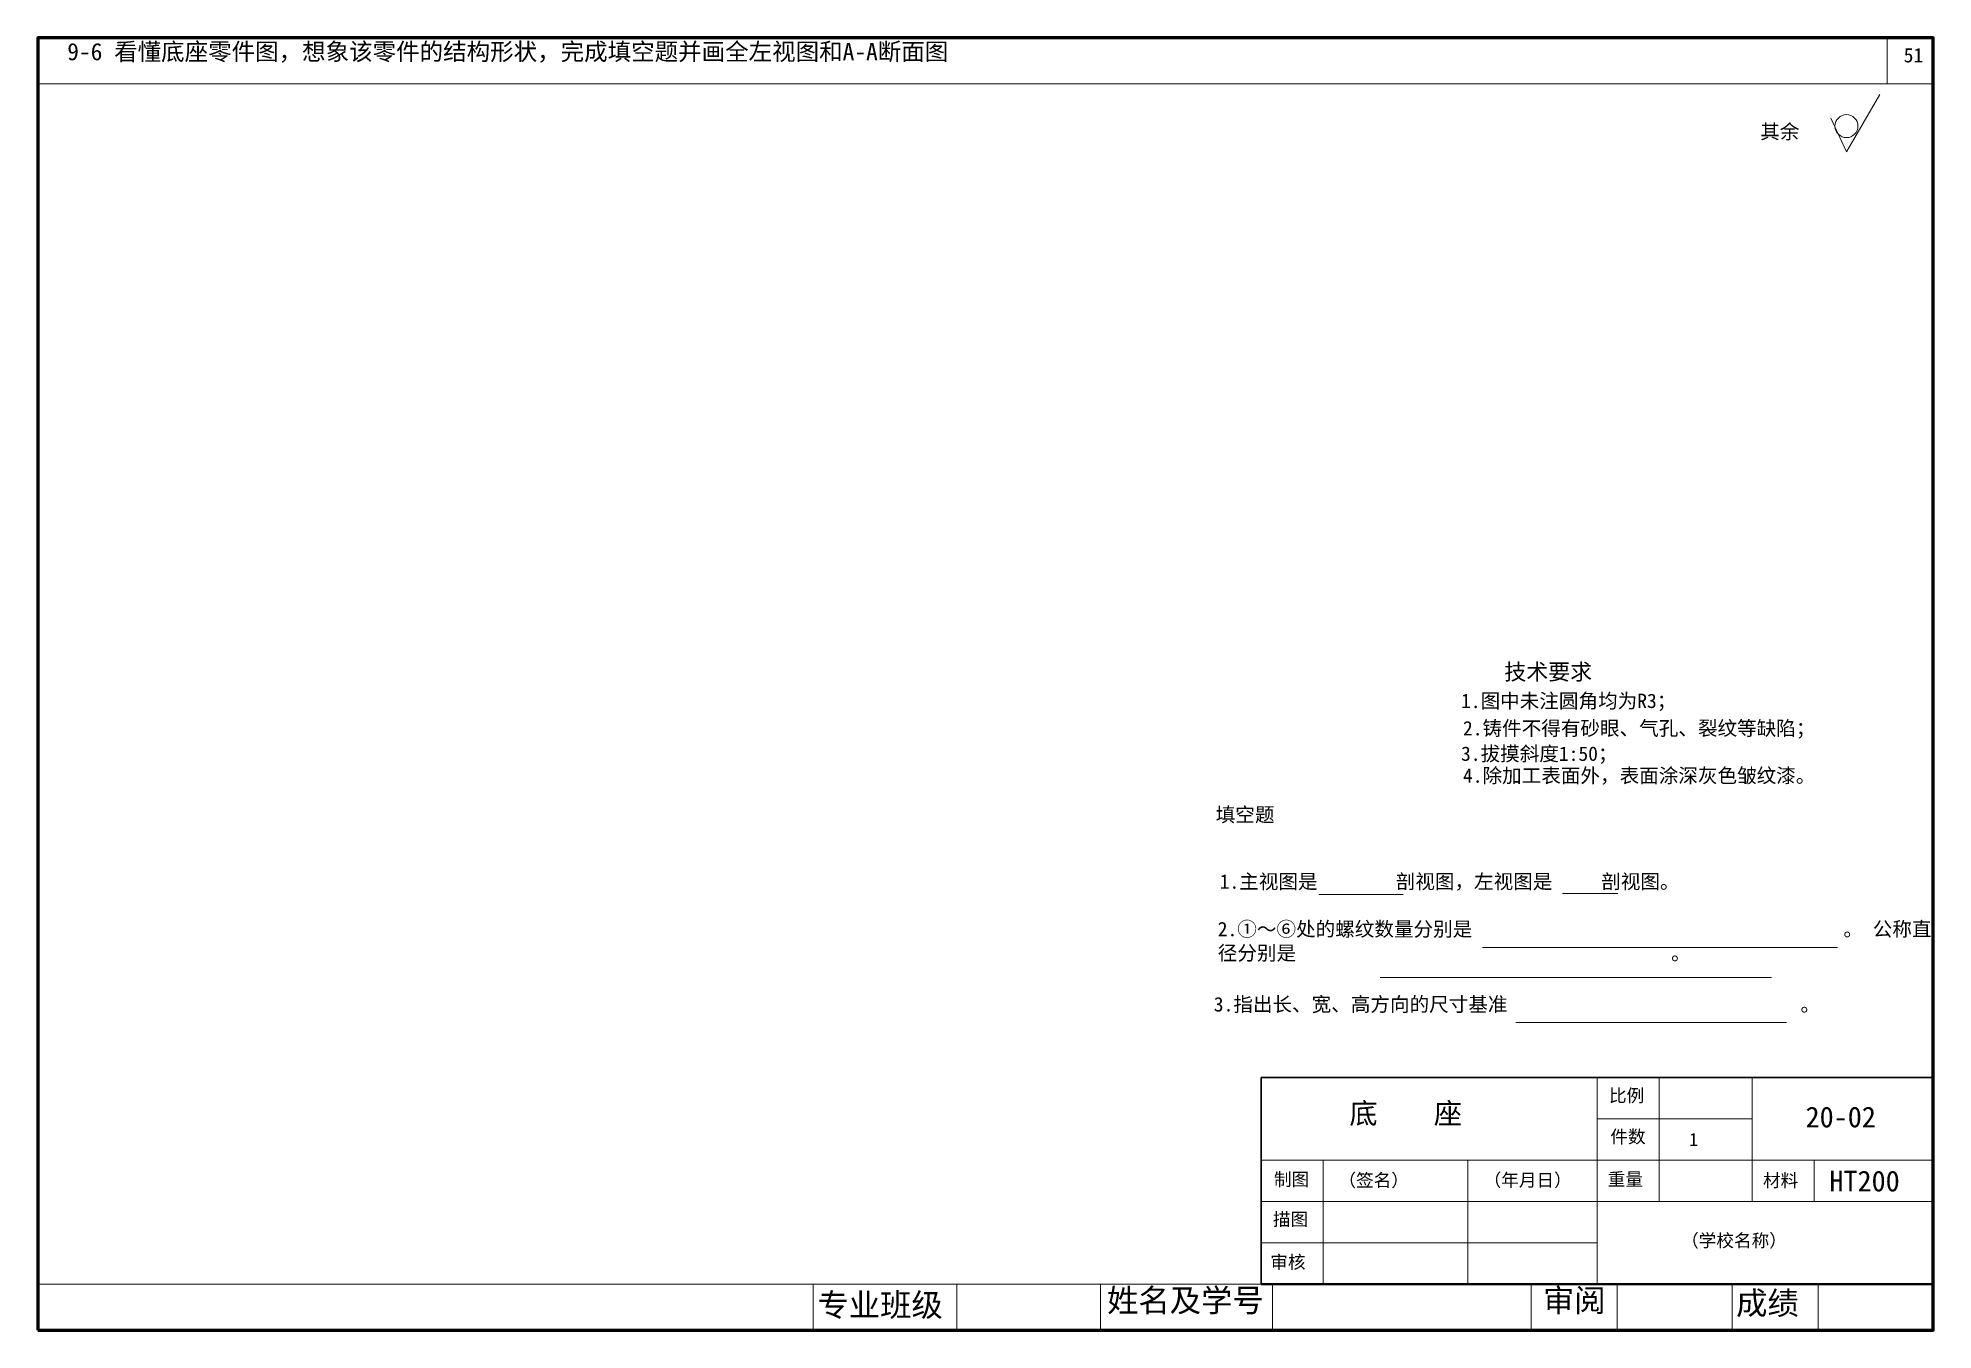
# Paper-space layout 'Layout1' of a CAD drawing. Header units: millimetres. Extents: x 41 to 371, y 26 to 251.
import ezdxf

# ---------------------------------------------------------------- set-up
doc = ezdxf.new("R2010")
doc.units = ezdxf.units.MM
doc.header["$LTSCALE"] = 0.5
doc.layers.get('0').update_dxf_attribs({"lineweight": 40})
doc.layers.add('出图', color=7, linetype='Continuous', lineweight=15)
doc.layers.add('粗', color=7, linetype='Continuous', lineweight=40)

# ---------------------------------------------------------------- blocks, each defined once
blk = doc.blocks.new('06block')
at = {"lineweight": 15}
for p, q in [((-65, 0), (-65, 40)), ((-53, 16), (-53, 40)), ((-35, 16), (-35, 40)), ((-65, 32), (-35, 32)), ((-130, 24), (0, 24)), ((-118, 0), (-118, 24)), ((-90, 0), (-90, 24)), ((-130, 16), (-65, 16)), ((-65, 16), (0, 16)), ((-130, 8), (-65, 8))]:
    blk.add_line(p, q, dxfattribs=at)
at = {"layer": '出图', "lineweight": 30}
for p, q in [((0, 40), (-130, 40)), ((-130, 40), (-130, 0))]:
    blk.add_line(p, q, dxfattribs=at)
at = {"layer": '粗', "lineweight": 30}
blk.add_line((0, 0), (0, 40), dxfattribs=at)
at = {"layer": '粗', "lineweight": 18}
blk.add_line((-23, 16), (-23, 24), dxfattribs=at)
at = {"layer": '粗'}
blk.add_line((-130, 0), (0, 0), dxfattribs=at)
at = {"lineweight": 15, "char_height": 2.5, "attachment_point": 1}
for s, insert, width in [('{\\f仿宋_GB2312|b0|i0|c134|p49;比例}', (-62.71, 37.75), 7.5698), ('{\\f仿宋_GB2312|b0|i0|c134|p49;件数}', (-62.45, 29.79), 7.5698), ('{\\f仿宋_GB2312|b0|i0|c134|p49; 1}', (-48.88, 29.25), 7.5698), ('{\\f仿宋_GB2312|b0|i0|c134|p49;制图}', (-127.53, 21.53), 9.9784), ('{\\f仿宋_GB2312|b0|i0|c134|p49;（签名）}', (-115.05, 21.36), 20.3008), ('{\\f仿宋_GB2312|b0|i0|c134|p49;（年月日）}', (-86.96, 21.4), 19.2686), ('{\\f仿宋_GB2312|b0|i0|c134|p49;重量}', (-62.95, 21.55), 9.8063), ('{\\f仿宋_GB2312|b0|i0|c134|p49;材料}', (-32.91, 21.32), 7.5698), ('{\\f仿宋_GB2312|b0|i0|c134|p49;描图}', (-127.72, 13.8), 9.2902), ('{\\f仿宋_GB2312|b0|i0|c134|p49;（学校名称）}', (-48.75, 9.69), 27.8706), ('{\\f仿宋_GB2312|b0|i0|c134|p49;审核}', (-128.23, 5.53), 9.1182)]:
    blk.add_mtext(s, dxfattribs=dict(at, insert=insert, width=width))
at = {"layer": '粗', "lineweight": 30, "char_height": 4, "attachment_point": 1}
for s, insert, width in [('{\\f仿宋_GB2312|b0|i0|c134|p49;底    座}', (-112.94, 35.05), 50.6966), ('{\\f仿宋_GB2312|b0|i0|c134|p49;20-02}', (-24.67, 34.34), 23.7529), ('{\\f仿宋_GB2312|b0|i0|c134|p49;HT200}', (-20.06, 21.95), 17.017)]:
    blk.add_mtext(s, dxfattribs=dict(at, insert=insert, width=width))

psp = doc.layouts.get("Layout1")

# ---------------------------------------------------------------- linework, layer by layer
at = {"lineweight": 5}
for p, q in [((362.84, 243.14), (362.84, 251.14)), ((40.84, 243.14), (370.84, 243.14)), ((40.84, 34.14), (370.84, 34.14)), ((175.84, 26.14), (175.84, 34.14)), ((200.84, 26.14), (200.84, 34.14)), ((225.84, 26.14), (225.84, 34.14)), ((255.84, 26.14), (255.84, 34.14)), ((300.84, 26.14), (300.84, 34.14)), ((315.84, 26.14), (315.84, 34.14)), ((335.84, 26.14), (335.84, 34.14)), ((350.84, 26.14), (350.84, 34.14))]:
    psp.add_line(p, q, dxfattribs=at)
at = {"lineweight": 60}
psp.add_lwpolyline([(40.84, 26.14), (370.84, 26.14), (370.84, 251.14), (40.84, 251.14)], close=True, dxfattribs=at)
at = {"layer": '出图', "linetype": 'Continuous'}
for p, q in [((355.76, 231.33), (361.59, 241.26)), ((353.02, 237.15), (355.76, 231.33))]:
    psp.add_line(p, q, dxfattribs=at)
at = {"layer": '出图', "linetype": 'Continuous', "lineweight": 15}
for p, q in [((263.86, 101.97), (278.54, 101.97)), ((306.33, 102.17), (315.94, 102.17)), ((292.4, 92.76), (354.21, 92.76)), ((274.59, 87.53), (342.69, 87.53)), ((298.16, 79.68), (345.31, 79.68))]:
    psp.add_line(p, q, dxfattribs=at)
at = {"layer": '出图', "linetype": 'Continuous'}
psp.add_lwpolyline([(40.84, 243.14), (370.84, 243.14), (370.84, 34.14), (40.84, 34.14)], close=True, dxfattribs=at)
psp.add_circle((355.76, 235.78), 2, dxfattribs=at)

# ---------------------------------------------------------------- block references
at = {"layer": '出图', "linetype": 'Continuous', "lineweight": 15, "xscale": 0.9, "yscale": 0.9}
psp.add_blockref('06block', (370.84, 34.14), dxfattribs=at)

# ---------------------------------------------------------------- texts
at = {"insert": (45.95, 250.25), "char_height": 3, "attachment_point": 1}
psp.add_mtext('{\\f黑体|b0|i0|c134|p2;9-6 看懂底座零件图，想象该零件的结构形状，完成填空题并画全左视图和A-A断面图}', dxfattribs=at)
at = {"insert": (365.72, 249.38), "char_height": 2.5, "width": 8.2975, "attachment_point": 1}
psp.add_mtext('{\\f宋体|b0|i0|c134|p2;51}', dxfattribs=at)
at = {"lineweight": 5, "attachment_point": 1}
for s, insert, char_height, width in [('{\\f宋体|b0|i0|c134|p2;填空题}', (245.93, 117.14), 2.5, 23.3701), ('{\\f宋体|b0|i0|c134|p2;1.主视图是        剖视图，左视图是     剖视图。}', (246.62, 105.5), 2.5, 124.8714), ('{\\f宋体|b0|i0|c134|p2;2.①～⑥处的螺纹数量分别是                                      。 公称直径分别是\\H1.6x;                        \\H0.625x;。}', (246.28, 97.22), 2.5, 124.8714), ('{\\f宋体|b0|i0|c134|p2;3.指出长、宽、高方向的尺寸基准                              。}', (245.59, 84.12), 2.5, 124.8714), ('{\\f仿宋_GB2312|b0|i0|c134|p49;专业班级}', (176.58, 32.52), 4, 23.3701), ('{\\f仿宋_GB2312|b0|i0|c134|p49;姓名及学号}', (227.01, 33.32), 4, 29.8443), ('{\\f仿宋_GB2312|b0|i0|c134|p49;审阅}', (302.91, 33.32), 4, 13.7378), ('{\\f仿宋_GB2312|b0|i0|c134|p49;成绩}', (336.54, 32.85), 4, 13.2641)]:
    psp.add_mtext(s, dxfattribs=dict(at, insert=insert, char_height=char_height, width=width))
at = {"layer": '出图', "linetype": 'Continuous', "attachment_point": 1}
for s, insert, char_height, width in [('{\\f宋体|b0|i0|c134|p54;其余}', (340.74, 236.07), 2.5, 68.5354), ('{\\f仿宋_GB2312|b0|i0|c134|p49;技术要求}', (296.18, 142.16), 2.8, 68.5354), ('1{\\f宋体|b0|i0|c134|p54;.图中未注圆角均为R3；}', (288.64, 136.96), 2.5, 95.9495), ('{\\f宋体|b0|i0|c134|p54;2.铸件不得有砂眼、气孔、裂纹等缺陷；}', (288.98, 132.19), 2.5, 95.9495), ('{\\f宋体|b0|i0|c134|p54;3.拔摸斜度1:50；}', (288.64, 127.76), 2.5, 95.9495), ('{\\f宋体|b0|i0|c134|p54;4.除加工表面外，表面涂深灰色皱纹漆。}', (288.98, 123.95), 2.5, 95.9495)]:
    psp.add_mtext(s, dxfattribs=dict(at, insert=insert, char_height=char_height, width=width))

# ---------------------------------------------------------------- viewports
at = {"layer": '出图', "linetype": 'Continuous'}
vp = psp.add_viewport(center=(205.84, 138.64), size=(330, 209), view_center_point=(363.34, 374.53), view_height=288.3313, dxfattribs=at)
vp.dxf.flags = 0x10000  # cut along an outline
vp.dxf.clipping_boundary_handle = psp.add_lwpolyline([(40.84, 243.14), (370.84, 243.14), (370.84, 34.14), (40.84, 34.14)], format="xyb", close=True, dxfattribs={"invisible": 1}).dxf.handle

doc.saveas('drawing.dxf')
